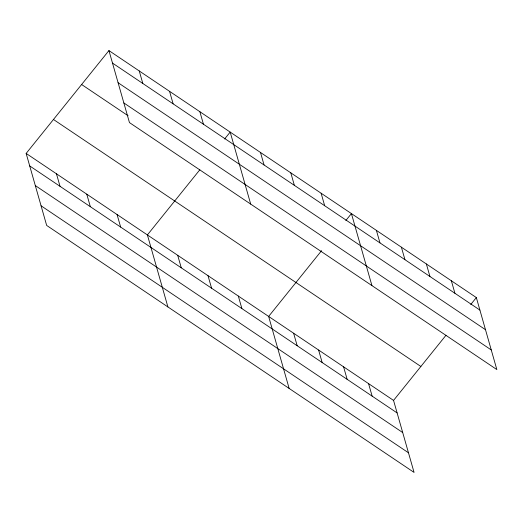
<?xml version="1.0" encoding="UTF-8"?>
<svg xmlns="http://www.w3.org/2000/svg" width="523" height="523" viewBox="0 0 523 523"><rect width="100%" height="100%" fill="white"/><g stroke="black" fill="none" stroke-linecap="round" stroke-linejoin="round"><path stroke-width="0.78" d="M26.15 153.422L393.551 400.415L414.066 472.419L46.665 225.433L26.15 153.422L108.934 50.581L476.335 297.567L496.85 369.578L129.449 122.585L108.934 50.581M199.845 169.772L147.394 234.932L167.903 306.936M224.615 139L230.179 132.084L250.694 204.094M321.586 250.654L268.632 316.435L289.147 388.445M345.86 220.503L351.423 213.593L371.931 285.597M393.551 400.415L446.001 335.256M470.772 304.484L476.335 297.567M112.504 63.093L479.905 310.08M118.093 82.726L485.494 329.712M123.859 102.953L491.26 349.946M81.621 84.517L128.096 115.76M53.47 119.486L420.871 366.473M29.713 165.935L397.114 412.928M35.309 185.567L402.71 432.56M41.069 205.801L408.47 452.787M451.356 280.773L454.918 293.285M426.369 263.978L429.939 276.49M401.389 247.183L404.952 259.696M376.403 230.388L379.973 242.901M321.109 193.216L324.678 205.729M368.565 383.62L372.134 396.127M290.801 172.838L294.364 185.351M343.585 366.819L347.148 379.332M318.599 350.024L322.168 362.537M260.493 152.461L264.056 164.974M293.619 333.229L297.182 345.742M199.871 111.713L203.434 124.219M238.325 296.057L241.888 308.57M169.557 91.335L173.12 103.848M208.01 275.68L211.58 288.193M139.249 70.958L142.812 83.471M177.702 255.309L181.265 267.822M117.08 214.554L120.643 227.067M86.772 194.177L90.335 206.69M56.458 173.799L60.027 186.312"/></g></svg>
